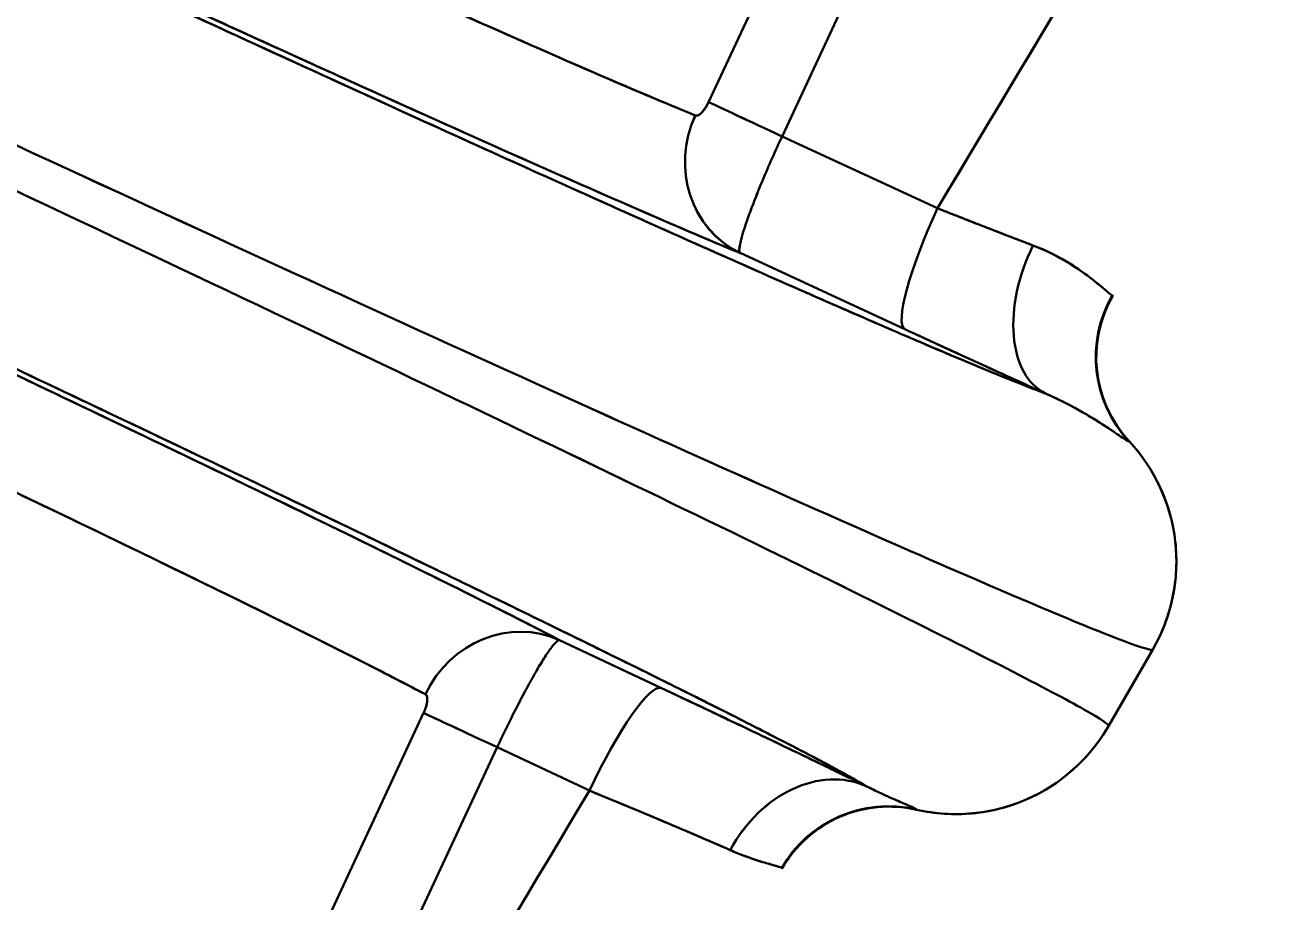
# Model space of a CAD drawing. Header units: millimetres. Extents: x -142 to 142, y -208 to 161.
# Drawn here: x -101.67 to -94.6, y -155.49 to -150.52 of the extents above; entities that cross this region are included whole.
import ezdxf

# ---------------------------------------------------------------- set-up
doc = ezdxf.new("R2010")
doc.units = ezdxf.units.MM
doc.layers.add('1', color=7, linetype='Continuous', true_color=0xffffff)

msp = doc.modelspace()

# ---------------------------------------------------------------- linework, layer by layer
at = {"layer": '1', "color": 251, "linetype": 'Continuous', "lineweight": 50}
for p, q in [((-97.7884, -150.954, -1.8777), (-96.2349, -147.6225, -1.8777)), ((-96.2349, -147.6225, 1.8777), (-97.7884, -150.954, 1.8777)), ((-97.3717, -151.1483, -1.4917), (-95.8182, -147.8168, -1.4917)), ((-95.8182, -147.8168, 1.4917), (-97.3717, -151.1483, 1.4917)), ((-96.4895, -151.5564, -1.3203), (-94.5973, -148.3907, -1.2538)), ((-96.4895, -151.5564, -1.3203), (-97.3717, -151.1483, -1.4917)), ((-96.4895, -151.5564, 1.3203), (-97.3717, -151.1483, 1.4917)), ((-96.6751, -152.2421, 1.9974), (-97.6093, -151.81, 2.1789)), ((-96.6751, -152.2421, -1.9974), (-97.6093, -151.81, -2.1789)), ((-98.0582, -154.2773, -2.0668), (-98.6337, -154.0068, -2.1789)), ((-98.0582, -154.2773, 2.0668), (-98.6337, -154.0068, 2.1789)), ((-95.2684, -154.0593), (-95.5192, -154.4937)), ((-100.958, -157.7513, -1.8777), (-99.4045, -154.4198, -1.8777)), ((-99.4045, -154.4198, 1.8777), (-100.958, -157.7513, 1.8777)), ((-100.5413, -157.9456, -1.4917), (-98.9878, -154.6141, -1.4917)), ((-98.9878, -154.6141, 1.4917), (-100.5413, -157.9456, 1.4917)), ((-98.4642, -154.8603, -1.3897), (-98.9878, -154.6141, -1.4917)), ((-98.4642, -154.8603, 1.3897), (-98.9878, -154.6141, 1.4917))]:
    msp.add_line(p, q, dxfattribs=at)
at = {"layer": '1', "color": 251, "linetype": 'Continuous', "lineweight": 50, "extrusion": (0.422618, 0.906308, -5.3707e-15)}
msp.add_arc((24.2665, -2.0826, -178.138), 0.6, 19.96256, 80, dxfattribs=at)
at = {"layer": '1', "color": 251, "linetype": 'Continuous', "lineweight": 50, "extrusion": (-0.422627, -0.906304, 2.5651e-05)}
msp.add_arc((-24.2649, 2.078, 178.1382), 0.6, 199.96256, 260, dxfattribs=at)
at = {"layer": '1', "color": 251, "linetype": 'Continuous', "lineweight": 50, "extrusion": (0.332132, -0.136907, 0.933244)}
msp.add_arc((-176.9531, 29.4143, -13.6688), 0.6, 87.57507, 177.21617, dxfattribs=at)
at = {"layer": '1', "color": 251, "linetype": 'Continuous', "lineweight": 50, "extrusion": (-0.332134, 0.136903, 0.933244)}
msp.add_arc((176.9526, -29.4167, 13.6697), 0.6, 267.57432, 357.21541, dxfattribs=at)
at = {"layer": '1', "color": 251, "linetype": 'Continuous', "lineweight": 50, "extrusion": (-0.893816, 0.413449, 0.173647)}
msp.add_arc((178.0625, -2.1581, 23.8122), 0.7, 269.9694, 358.98457, dxfattribs=at)
at = {"layer": '1', "color": 251, "linetype": 'Continuous', "lineweight": 50, "extrusion": (-0.893816, 0.413449, -0.173647)}
msp.add_arc((178.0625, 2.1581, 23.8122), 0.7, 1.01543, 90.03062, dxfattribs=at)
at = {"layer": '1', "color": 251, "linetype": 'Continuous', "lineweight": 50, "extrusion": (-0.729869, 0.328801, 0.599317)}
msp.add_arc((177.8204, -13.5136, 20.7697), 0.7, 266.96724, 358.75092, dxfattribs=at)
at = {"layer": '1', "color": 251, "linetype": 'Continuous', "lineweight": 50, "extrusion": (-0.729869, 0.328801, -0.599317)}
msp.add_arc((177.8204, 13.5136, 20.7697), 0.7, 1.24922, 93.03279, dxfattribs=at)
at = {"layer": '1', "color": 251, "linetype": 'Continuous', "lineweight": 50, "extrusion": (-0.018703, -0.004475, 0.999815)}
msp.add_arc((126.1359, -127.7262, 2.4852), 0.7, 226.54849, 299.44384, dxfattribs=at)
at = {"layer": '1', "color": 251, "linetype": 'Continuous', "lineweight": 50, "extrusion": (-0.018703, -0.004476, -0.999815)}
msp.add_arc((126.1315, 127.7304, 2.4854), 0.7, 60.55809, 133.45346, dxfattribs=at)
at = {"layer": '1', "color": 251, "linetype": 'Continuous', "lineweight": 50, "extrusion": (-0.00876, -0.015172, 0.999847)}
msp.add_arc((-96.1307, -153.5288, 3.1719), 1, 329.99619, 42.90396, dxfattribs=at)
at = {"layer": '1', "color": 251, "linetype": 'Continuous', "lineweight": 50, "extrusion": (0.00876, 0.015172, 0.999847)}
msp.add_arc((-96.1307, -153.5288, -3.1719), 1, 329.99619, 42.90395, dxfattribs=at)
at = {"layer": '1', "color": 251, "linetype": 'Continuous', "lineweight": 50, "extrusion": (-0.318365, 0.16643, -0.933244)}
msp.add_arc((182.777, 14.178, 7.8037), 0.6, 87.57432, 177.21541, dxfattribs=at)
at = {"layer": '1', "color": 251, "linetype": 'Continuous', "lineweight": 50, "extrusion": (0.318367, -0.166425, -0.933244)}
msp.add_arc((-182.7768, -14.1804, -7.8046), 0.6, 267.57507, 357.21617, dxfattribs=at)
at = {"layer": '1', "color": 251, "linetype": 'Continuous', "lineweight": 50, "extrusion": (-0.891254, 0.418943, 0.173647)}
msp.add_arc((182.0358, -1.9656, 23.1203), 0.7, 181.01543, 270.03069, dxfattribs=at)
at = {"layer": '1', "color": 251, "linetype": 'Continuous', "lineweight": 50, "extrusion": (-0.891254, 0.418943, -0.173647)}
msp.add_arc((182.0358, 1.9656, 23.1203), 0.7, 89.96931, 178.98457, dxfattribs=at)
at = {"layer": '1', "color": 251, "linetype": 'Continuous', "lineweight": 50, "extrusion": (0.42261, 0.906312, -2.5651e-05)}
msp.add_arc((24.2682, -2.0872, -181.9618), 0.6, 19.96256, 80, dxfattribs=at)
at = {"layer": '1', "color": 251, "linetype": 'Continuous', "lineweight": 50, "extrusion": (-0.422618, -0.906308, -5.3707e-15)}
msp.add_arc((-24.2665, 2.0826, 181.962), 0.6, 199.96256, 260, dxfattribs=at)
at = {"layer": '1', "color": 251, "linetype": 'Continuous', "lineweight": 50, "extrusion": (0.00876, 0.015172, -0.999847)}
msp.add_arc((96.3815, -153.9632, -3.1807), 1, 210.0038, 282.91134, dxfattribs=at)
at = {"layer": '1', "color": 251, "linetype": 'Continuous', "lineweight": 50, "extrusion": (-0.00876, -0.015172, -0.999847)}
msp.add_arc((96.3815, -153.9632, 3.1807), 1, 210.0038, 282.91134, dxfattribs=at)
at = {"layer": '1', "color": 251, "linetype": 'Continuous', "lineweight": 50, "extrusion": (-0.55898, 0.275717, -0.781999)}
msp.add_arc((182.4237, 13.5617, 12.4881), 0.7, 92.70209, 178.39546, dxfattribs=at)
at = {"layer": '1', "color": 251, "linetype": 'Continuous', "lineweight": 50, "extrusion": (-0.558979, 0.275717, 0.781999)}
msp.add_arc((182.4237, -13.5617, 12.4881), 0.7, 181.60455, 267.29786, dxfattribs=at)
at = {"layer": '1', "color": 251, "linetype": 'Continuous', "lineweight": 50, "extrusion": (-0.005012, 0.018328, 0.999819)}
msp.add_arc((134.3957, 124.5907, -2.3394), 0.7, 241.80454, 314.70022, dxfattribs=at)
at = {"layer": '1', "color": 251, "linetype": 'Continuous', "lineweight": 50, "extrusion": (-0.005012, 0.018328, -0.999819)}
msp.add_arc((134.3971, -124.5893, -2.3393), 0.7, 45.3004, 118.19607, dxfattribs=at)
at = {"layer": '1', "color": 251, "linetype": 'Continuous', "lineweight": 50}
for points, knots in [([(-111.1574, -146.6501), (-111.1604, -146.6585, -0.5732), (-111.0635, -146.7231, -1.7193), (-110.4714, -147.0364, -3.9239), (-109.0149, -147.758, -6.352), (-106.384, -149.0171, -8.2987), (-103.2717, -150.4808, -8.9823), (-100.1499, -151.9242, -8.2987), (-97.4943, -153.1302, -6.352), (-96.0051, -153.782, -3.9239), (-95.3846, -154.0342, -1.7193), (-95.2729, -154.067, -0.5732), (-95.2684, -154.0593, 0)], [0, 0, 0, 0, 0.0625, 0.125, 0.25, 0.375, 0.5, 0.625, 0.75, 0.875, 0.9375, 1, 1, 1, 1]), ([(-95.2684, -154.0593, 0), (-95.2729, -154.067, 0.5732), (-95.3846, -154.0342, 1.7193), (-96.0052, -153.7821, 3.9239), (-97.4943, -153.1301, 6.352), (-100.1499, -151.9241, 8.2987), (-103.2717, -150.4808, 8.9823), (-106.384, -149.0171, 8.2987), (-109.0149, -147.7581, 6.352), (-110.4714, -147.0362, 3.9239), (-111.0635, -146.723, 1.7193), (-111.1604, -146.6585, 0.5732), (-111.1574, -146.6501)], [0, 0, 0, 0, 0.0625, 0.125, 0.25, 0.375, 0.5, 0.625, 0.75, 0.875, 0.9375, 1, 1, 1, 1]), ([(-95.5192, -154.4937, 0), (-95.5148, -154.486, -0.5714), (-95.6088, -154.4229, -1.714), (-96.1946, -154.1127, -3.9128), (-97.6426, -153.395, -6.336), (-100.2634, -152.1408, -8.2793), (-103.3654, -150.6818, -8.962), (-106.4769, -149.2431, -8.2793), (-109.1224, -148.0419, -6.336), (-110.603, -147.3941, -3.9128), (-111.2171, -147.1446, -1.714), (-111.3259, -147.1132, -0.5714), (-111.3289, -147.1215)], [0, 0, 0, 0, 0.0625, 0.125, 0.25, 0.375, 0.5, 0.625, 0.75, 0.875, 0.9375, 1, 1, 1, 1]), ([(-111.3289, -147.1215), (-111.3259, -147.1132, 0.5714), (-111.2171, -147.1446, 1.714), (-110.6029, -147.394, 3.9128), (-109.1224, -148.0419, 6.336), (-106.477, -149.2433, 8.2793), (-103.3654, -150.6818, 8.962), (-100.2633, -152.1406, 8.2793), (-97.6426, -153.395, 6.336), (-96.1947, -154.1128, 3.9128), (-95.6088, -154.4229, 1.714), (-95.5148, -154.486, 0.5714), (-95.5192, -154.4937, 0)], [0, 0, 0, 0, 0.0625, 0.125, 0.25, 0.375, 0.5, 0.625, 0.75, 0.875, 0.9375, 1, 1, 1, 1]), ([(-95.9479, -151.7668, 1.0703), (-95.9856, -151.7525, 1.1002), (-96.0641, -151.7226, 1.1557), (-96.1921, -151.6732, 1.2261), (-96.334, -151.6178, 1.2836), (-96.4357, -151.5777, 1.3101), (-96.4895, -151.5564, 1.3203)], [0, 0, 0, 0, 0.236442, 0.472813, 0.724012, 1, 1, 1, 1]), ([(-95.4955, -152.0522, -0.0187), (-95.4967, -152.0527, -0.0696), (-95.503, -152.0492, -0.1715), (-95.5251, -152.031, -0.3219), (-95.5598, -152.001, -0.468), (-95.624, -151.9489, -0.6546), (-95.7391, -151.8643, -0.8682), (-95.8712, -151.7959, -1.0093), (-95.9479, -151.7668, -1.0703)], [0, 0, 0, 0, 0.125, 0.25, 0.375, 0.5, 0.75, 1, 1, 1, 1]), ([(-95.4955, -152.0522, 0.0187), (-95.498, -152.0533, 0.1273), (-95.52, -152.0358, 0.3315), (-95.6026, -151.9643, 0.6122), (-95.7349, -151.8674, 0.8623), (-95.866, -151.7979, 1.0052), (-95.9479, -151.7668, 1.0703)], [0, 0, 0, 0, 0.271658, 0.50957, 0.741598, 1, 1, 1, 1]), ([(-95.4021, -152.8786, 0.0167), (-95.4042, -152.8798, 0.1604), (-95.4252, -152.8677, 0.4476), (-95.5393, -152.791, 1.0069), (-95.7105, -152.6809, 1.3949), (-95.8769, -152.607, 1.6176)], [0, 0, 0, 0, 0.25, 0.5, 1, 1, 1, 1]), ([(-95.4021, -152.8786, -0.0167), (-95.4042, -152.8798, -0.1604), (-95.4253, -152.8676, -0.4475), (-95.4965, -152.8193, -0.7973), (-95.5822, -152.7638, -1.0662), (-95.662, -152.7156, -1.2606), (-95.7589, -152.6622, -1.4458), (-95.8356, -152.6252, -1.5618), (-95.8769, -152.607, -1.6176)], [0, 0, 0, 0, 0.25, 0.5, 0.625, 0.75, 0.875, 1, 1, 1, 1]), ([(-113.7323, -153.7248), (-113.7351, -153.7324, -0.5303), (-113.6454, -153.792, -1.5906), (-113.0975, -154.0815, -3.6302), (-111.7498, -154.7488, -5.8766), (-109.3158, -155.9134, -7.6776), (-106.4364, -157.2675, -8.3101), (-103.5483, -158.6029, -7.6776), (-101.0916, -159.7189, -5.8766), (-99.714, -160.3222, -3.6302), (-99.1401, -160.5559, -1.5906), (-99.0368, -160.5864, -0.5303), (-99.0327, -160.5793, 0)], [0, 0, 0, 0, 0.0625, 0.125, 0.25, 0.375, 0.5, 0.625, 0.75, 0.875, 0.9375, 1, 1, 1, 1]), ([(-99.0327, -160.5793, 0), (-99.0368, -160.5864, 0.5303), (-99.1401, -160.5559, 1.5906), (-99.7141, -160.3223, 3.6302), (-101.0915, -159.7189, 5.8766), (-103.5483, -158.6029, 7.6776), (-106.4364, -157.2675, 8.3101), (-109.3158, -155.9135, 7.6776), (-111.7498, -154.7489, 5.8766), (-113.0975, -154.0814, 3.6302), (-113.6454, -153.792, 1.5906), (-113.7351, -153.7324, 0.5303), (-113.7323, -153.7248)], [0, 0, 0, 0, 0.0625, 0.125, 0.25, 0.375, 0.5, 0.625, 0.75, 0.875, 0.9375, 1, 1, 1, 1]), ([(-99.5345, -161.4484, 0), (-99.5305, -161.4414, -0.5255), (-99.617, -161.3835, -1.5764), (-100.156, -161.0985, -3.5988), (-101.488, -160.4387, -5.8275), (-103.8985, -159.2854, -7.6148), (-106.7517, -157.9437, -8.2427), (-109.6134, -156.6203, -7.6148), (-112.0464, -155.5152, -5.8275), (-113.408, -154.919, -3.5988), (-113.9728, -154.6893, -1.5764), (-114.0728, -154.6602, -0.5255), (-114.0756, -154.6678)], [0, 0, 0, 0, 0.0625, 0.125, 0.25, 0.375, 0.5, 0.625, 0.75, 0.875, 0.9375, 1, 1, 1, 1]), ([(-114.0756, -154.6678), (-114.0728, -154.6602, 0.5255), (-113.9728, -154.6893, 1.5764), (-113.408, -154.9189, 3.5988), (-112.0465, -155.5153, 5.8275), (-109.6135, -156.6205, 7.6148), (-106.7517, -157.9437, 8.2427), (-103.8985, -159.2853, 7.6148), (-101.488, -160.4387, 5.8275), (-100.156, -161.0985, 3.5988), (-99.617, -161.3835, 1.5764), (-99.5305, -161.4414, 0.5255), (-99.5345, -161.4484, 0)], [0, 0, 0, 0, 0.0625, 0.125, 0.25, 0.375, 0.5, 0.625, 0.75, 0.875, 0.9375, 1, 1, 1, 1]), ([(-97.6654, -155.1979, -0.8771), (-97.7268, -155.1707, -0.9611), (-97.8711, -155.1079, -1.1173), (-98.1423, -154.9931, -1.2975), (-98.3523, -154.9061, -1.3684), (-98.4642, -154.8603, -1.3897)], [0, 0, 0, 0, 0.314547, 0.642283, 1, 1, 1, 1]), ([(-97.371, -155.3006, 0.019), (-97.3711, -155.2987, 0.0965), (-97.3853, -155.2932, 0.2513), (-97.435, -155.2792, 0.4389), (-97.4923, -155.2624, 0.5821), (-97.5429, -155.246, 0.6855), (-97.6007, -155.2252, 0.7844), (-97.6432, -155.2077, 0.8469), (-97.6654, -155.1979, 0.8771)], [0, 0, 0, 0, 0.25, 0.5, 0.625, 0.75, 0.875, 1, 1, 1, 1])]:
    msp.add_open_spline(points, degree=3, knots=knots, dxfattribs=at)
for points in [[(-96.4895, -151.5564, 1.3203), (-95.8587, -150.5012, 1.2981), (-95.228, -149.446, 1.276), (-94.5973, -148.3907, 1.2538)], [(-100.8096, -150.3851, -5.6825), (-100.4476, -150.551, -5.5292), (-99.7691, -150.86, -5.1458), (-98.8918, -151.2543, -4.3818), (-98.1223, -151.5936, -3.3651), (-97.7575, -151.7489, -2.595), (-97.6093, -151.81, -2.1789)], [(-97.6093, -151.81, 2.1789), (-97.7481, -151.7527, 2.5688), (-98.0933, -151.606, 3.3062), (-98.8072, -151.2921, 4.2917), (-99.7428, -150.872, 5.1342), (-100.4376, -150.5556, 5.525), (-100.8096, -150.3851, 5.6825)], [(-97.8634, -151.0296, -1.9741), (-97.8608, -151.0306, -1.9669), (-97.8554, -151.0311, -1.9534), (-97.8469, -151.0284, -1.9361), (-97.8385, -151.0233, -1.9216), (-97.8306, -151.0166, -1.9098), (-97.8232, -151.009, -1.9005), (-97.8166, -151.0011, -1.8933), (-97.8106, -150.993, -1.8878), (-97.8049, -150.9845, -1.8836), (-97.7994, -150.9754, -1.8804), (-97.794, -150.9655, -1.8783), (-97.7902, -150.958, -1.8777), (-97.7884, -150.954, -1.8777)], [(-97.7884, -150.954, 1.8777), (-97.7929, -150.9636, 1.8777), (-97.8023, -150.9812, 1.8809), (-97.8182, -151.0039, 1.8939), (-97.8345, -151.0211, 1.9145), (-97.8505, -151.0308, 1.9422), (-97.8594, -151.0312, 1.9629), (-97.8634, -151.0296, 1.9741)], [(-97.6093, -151.81, -2.1789), (-97.6127, -151.8075, -2.1337), (-97.6157, -151.7946, -2.0435), (-97.6091, -151.7521, -1.9136), (-97.5913, -151.6879, -1.7941), (-97.563, -151.6046, -1.6894), (-97.5254, -151.5048, -1.6036), (-97.48, -151.3927, -1.5397), (-97.4282, -151.2722, -1.5005), (-97.3908, -151.1895, -1.4917), (-97.3717, -151.1483, -1.4917)], [(-97.3717, -151.1483, 1.4917), (-97.3908, -151.1895, 1.4917), (-97.4282, -151.2722, 1.5005), (-97.48, -151.3926, 1.5397), (-97.5255, -151.5048, 1.6036), (-97.563, -151.6046, 1.6894), (-97.5912, -151.6879, 1.7941), (-97.609, -151.7522, 1.9136), (-97.6156, -151.7947, 2.0435), (-97.6126, -151.8075, 2.1337), (-97.6093, -151.81, 2.1789)], [(-95.9479, -151.7668, -1.0703), (-95.9709, -151.7581, -1.0886), (-96.0173, -151.7405, -1.1228), (-96.0867, -151.7138, -1.1674), (-96.1559, -151.6871, -1.2059), (-96.2246, -151.6605, -1.2386), (-96.2925, -151.634, -1.2661), (-96.3595, -151.6078, -1.2888), (-96.4252, -151.5818, -1.3069), (-96.4682, -151.5648, -1.3163), (-96.4895, -151.5564, -1.3203)], [(-95.4018, -152.8784, 0), (-95.4524, -152.824, 0), (-95.5356, -152.6989, 0), (-95.5969, -152.4819, 0), (-95.5855, -152.2567, -0.0001), (-95.5324, -152.1162), (-95.4952, -152.0519, 0)], [(-95.4952, -152.0519, 0), (-95.4953, -152.0519, -0.0031), (-95.4954, -152.052, -0.0093), (-95.4955, -152.0521, -0.0155), (-95.4955, -152.0522, -0.0187)], [(-95.4952, -152.0519, 0), (-95.4953, -152.0519, 0.0031), (-95.4954, -152.052, 0.0093), (-95.4955, -152.0521, 0.0155), (-95.4955, -152.0522, 0.0187)], [(-95.8769, -152.607, 1.6176), (-95.9327, -152.5819, 1.6634), (-96.0486, -152.5295, 1.7478), (-96.2305, -152.4466, 1.8513), (-96.4352, -152.3528, 1.9381), (-96.5918, -152.2806, 1.9813), (-96.6751, -152.2421, 1.9974)], [(-95.8769, -152.607, -1.6176), (-95.9109, -152.5917, -1.6455), (-95.979, -152.5609, -1.6976), (-96.0814, -152.5145, -1.7654), (-96.1834, -152.4681, -1.8238), (-96.2846, -152.4218, -1.8736), (-96.3847, -152.376, -1.9153), (-96.4834, -152.3306, -1.9497), (-96.5804, -152.2859, -1.9772), (-96.6437, -152.2566, -1.9913), (-96.6751, -152.2421, -1.9974)], [(-98.6337, -154.0068, -2.1789), (-98.744, -153.9492, -2.502), (-99.0086, -153.814, -3.1122), (-99.5289, -153.5556, -3.93), (-100.1569, -153.2492, -4.6379), (-100.9106, -152.886, -5.2439), (-101.4788, -152.6151, -5.5532), (-101.7823, -152.4711, -5.6825)], [(-101.7823, -152.4711, 5.6825), (-101.4198, -152.6431, 5.528), (-100.7431, -152.9661, 5.1422), (-99.8697, -153.3883, 4.3665), (-99.1259, -153.7546, 3.3576), (-98.7746, -153.9331, 2.5918), (-98.6337, -154.0068, 2.1789)], [(-95.4018, -152.8784, 0), (-95.4019, -152.8785, -0.0028), (-95.4019, -152.8785, -0.0083), (-95.402, -152.8786, -0.0139), (-95.4021, -152.8786, -0.0167)], [(-95.4018, -152.8784, 0), (-95.4019, -152.8785, 0.0028), (-95.4019, -152.8785, 0.0083), (-95.402, -152.8786, 0.0139), (-95.4021, -152.8786, 0.0167)], [(-95.4018, -152.8784, 0), (-95.3296, -152.9561, 0), (-95.2108, -153.1349, 0), (-95.1232, -153.4449, -0.0001), (-95.1394, -153.7666, 0.0002), (-95.2154, -153.9674, 0.0002), (-95.2684, -154.0593)], [(-98.9878, -154.6141, -1.4917), (-98.9685, -154.573, -1.4917), (-98.9292, -154.4912, -1.5005), (-98.8703, -154.3741, -1.5397), (-98.8136, -154.2672, -1.6036), (-98.7613, -154.1743, -1.6894), (-98.7156, -154.0991, -1.7941), (-98.6778, -154.0441, -1.9136), (-98.6495, -154.0118, -2.0435), (-98.6377, -154.0058, -2.1337), (-98.6337, -154.0068, -2.1789)], [(-98.6337, -154.0068, 2.1789), (-98.6377, -154.0058, 2.1337), (-98.6496, -154.0118, 2.0435), (-98.6779, -154.0441, 1.9136), (-98.7157, -154.0991, 1.7941), (-98.7613, -154.1743, 1.6894), (-98.8135, -154.2672, 1.6036), (-98.8703, -154.3741, 1.5397), (-98.9292, -154.4912, 1.5005), (-98.9685, -154.573, 1.4917), (-98.9878, -154.6141, 1.4917)], [(-99.4045, -154.4198, -1.8777), (-99.4001, -154.4102, -1.8777), (-99.3927, -154.3917, -1.8809), (-99.3854, -154.3649, -1.8939), (-99.3828, -154.3414, -1.9145), (-99.3856, -154.3228, -1.9422), (-99.391, -154.3158, -1.9629), (-99.3948, -154.3138, -1.9741)], [(-99.3948, -154.3138, 1.9741), (-99.3924, -154.3151, 1.9669), (-99.3885, -154.3189, 1.9534), (-99.3851, -154.3272, 1.9361), (-99.3837, -154.3368, 1.9216), (-99.3837, -154.3473, 1.9098), (-99.3848, -154.3578, 1.9005), (-99.3866, -154.3679, 1.8933), (-99.389, -154.3778, 1.8878), (-99.3918, -154.3876, 1.8836), (-99.3952, -154.3976, 1.8804), (-99.3993, -154.4081, 1.8783), (-99.4027, -154.4158, 1.8777), (-99.4045, -154.4198, 1.8777)], [(-96.8938, -154.8351, -1.3007), (-96.9836, -154.7908, -1.4264), (-97.1874, -154.6913, -1.653), (-97.5714, -154.5071, -1.9191), (-97.8856, -154.3585, -2.0332), (-98.0582, -154.2773, -2.0668)], [(-96.8938, -154.8351, 1.3007), (-96.9691, -154.7979, 1.4061), (-97.132, -154.7184, 1.5917), (-97.3908, -154.5937, 1.7992), (-97.6856, -154.4531, 1.9631), (-97.927, -154.339, 2.0412), (-98.0582, -154.2773, 2.0668)], [(-96.6086, -154.9686, 0), (-96.5052, -154.9923, 0), (-96.2909, -155.0058, 0), (-95.9787, -154.9266, 0.0001), (-95.7082, -154.7518, -0.0002), (-95.5723, -154.5856, -0.0002), (-95.5192, -154.4937)], [(-100.3588, -158.0301, 1.4562), (-99.7273, -156.9735, 1.434), (-99.0957, -155.9169, 1.4119), (-98.4642, -154.8603, 1.3897)], [(-97.6654, -155.1979, 0.8771), (-97.7489, -155.1609, 0.9914), (-97.9648, -155.0681, 1.2119), (-98.2846, -154.9339, 1.3555), (-98.4642, -154.8603, 1.3897)], [(-96.6085, -154.9683, -0.0167), (-96.6085, -154.9676, -0.0601), (-96.6104, -154.9655, -0.145), (-96.6178, -154.9612, -0.2631), (-96.6299, -154.9552, -0.3836), (-96.6487, -154.9468, -0.5142), (-96.6755, -154.9353, -0.6557), (-96.7117, -154.9198, -0.8053), (-96.7583, -154.8995, -0.9621), (-96.8174, -154.8727, -1.1271), (-96.8666, -154.8489, -1.2423), (-96.8938, -154.8351, -1.3007)], [(-96.6085, -154.9683, 0.0167), (-96.6085, -154.9676, 0.0599), (-96.6104, -154.9655, 0.1445), (-96.6177, -154.9612, 0.2621), (-96.6298, -154.9553, 0.3824), (-96.6485, -154.9469, 0.5131), (-96.6753, -154.9353, 0.6546), (-96.7114, -154.9199, 0.8042), (-96.758, -154.8996, 0.9612), (-96.8172, -154.8728, 1.1265), (-96.8665, -154.8489, 1.2421), (-96.8938, -154.8351, 1.3007)], [(-97.3711, -155.301, 0), (-97.334, -155.2367, 0), (-97.2388, -155.1204, 0), (-97.0495, -154.998, 0), (-96.831, -154.9425, 0), (-96.681, -154.952, 0), (-96.6086, -154.9686, 0)], [(-96.6086, -154.9686, 0), (-96.6086, -154.9685, 0.0028), (-96.6085, -154.9684, 0.0083), (-96.6085, -154.9684, 0.0139), (-96.6085, -154.9683, 0.0167)], [(-96.6086, -154.9686, 0), (-96.6086, -154.9685, -0.0028), (-96.6085, -154.9684, -0.0083), (-96.6085, -154.9684, -0.0139), (-96.6085, -154.9683, -0.0167)], [(-97.371, -155.3006, -0.019), (-97.3711, -155.2999, -0.0485), (-97.3732, -155.2982, -0.1063), (-97.3811, -155.295, -0.1865), (-97.394, -155.2908, -0.2683), (-97.4137, -155.2851, -0.3567), (-97.4418, -155.2771, -0.452), (-97.4794, -155.2662, -0.5522), (-97.5276, -155.2511, -0.6565), (-97.5881, -155.23, -0.765), (-97.638, -155.21, -0.8397), (-97.6654, -155.1979, -0.8771)], [(-97.3711, -155.301, 0), (-97.3711, -155.3009, 0.0031), (-97.371, -155.3008, 0.0094), (-97.371, -155.3006, 0.0158), (-97.371, -155.3006, 0.019)], [(-97.3711, -155.301, 0), (-97.3711, -155.3009, -0.0031), (-97.371, -155.3008, -0.0094), (-97.371, -155.3006, -0.0158), (-97.371, -155.3006, -0.019)]]:
    msp.add_open_spline(points, degree=3, dxfattribs=at)
at = {"layer": '1', "color": 251, "linetype": 'Continuous', "lineweight": 50, "extrusion": (0.422539, 0.906138, -0.019356)}
for points, knots in [([(-100.7514, -149.7503, -5.133), (-100.4314, -149.8967, -4.9976), (-99.8183, -150.1753, -4.6553), (-99.0023, -150.5404, -3.9396), (-98.3261, -150.8366, -3.0419), (-97.9943, -150.9764, -2.341), (-97.8634, -151.0296, -1.9741)], [0, 0, 0, 0, 0.246209, 0.489623, 0.743213, 1, 1, 1, 1]), ([(-102.2312, -152.9237, 5.133), (-101.9111, -153.0759, 4.9966), (-101.2996, -153.3684, 4.6515), (-100.4948, -153.7591, 3.932), (-99.8366, -154.0851, 3.0349), (-99.5189, -154.2482, 2.3385), (-99.3948, -154.3138, 1.9741)], [0, 0, 0, 0, 0.247974, 0.492968, 0.745015, 1, 1, 1, 1])]:
    msp.add_open_spline(points, degree=3, knots=knots, dxfattribs=at)
at = {"layer": '1', "color": 251, "linetype": 'Continuous', "lineweight": 50, "extrusion": (0.422539, 0.906138, 0.019356)}
for points, knots in [([(-97.8634, -151.0296, 1.9741), (-97.9876, -150.9791, 2.3224), (-98.303, -150.8464, 2.9973), (-98.9605, -150.559, 3.8949), (-99.7836, -150.191, 4.6344), (-100.4208, -149.9015, 4.9931), (-100.7514, -149.7503, 5.133)], [0, 0, 0, 0, 0.243764, 0.490546, 0.74563, 1, 1, 1, 1]), ([(-99.3948, -154.3138, -1.9741), (-99.4921, -154.2623, -2.2599), (-99.7284, -154.1404, -2.8089), (-100.1993, -153.905, -3.5518), (-100.7758, -153.6223, -4.2004), (-101.4543, -153.2943, -4.7436), (-101.964, -153.0507, -5.0191), (-102.2312, -152.9237, -5.133)], [0, 0, 0, 0, 0.199935, 0.396129, 0.591968, 0.793117, 1, 1, 1, 1])]:
    msp.add_open_spline(points, degree=3, knots=knots, dxfattribs=at)
at = {"layer": '1', "color": 251, "linetype": 'Continuous', "lineweight": 50, "extrusion": (0.422554, 0.90617, -0.017452)}
for points in [[(-101.3505, -150.17, -7.6066), (-101.0333, -150.3165, -7.5326), (-100.4423, -150.5884, -7.3449), (-99.6758, -150.9389, -6.9838), (-99.0292, -151.2327, -6.581), (-98.4804, -151.4804, -6.1561), (-98.0035, -151.6942, -5.7117), (-97.5753, -151.8848, -5.2383), (-97.1839, -152.0574, -4.7256), (-96.8315, -152.2111, -4.1743), (-96.524, -152.3433, -3.5932), (-96.2618, -152.4538, -2.9832), (-96.0442, -152.5429, -2.34), (-95.9263, -152.5887, -1.8652), (-95.8769, -152.607, -1.6176)], [(-102.6012, -152.0514, 7.6498), (-102.2812, -152.2017, 7.5908), (-101.6824, -152.484, 7.4303), (-100.8966, -152.8569, 7.099), (-100.2308, -153.1747, 6.7171), (-99.6673, -153.4453, 6.3087), (-99.1832, -153.6792, 5.8826), (-98.7545, -153.8878, 5.4336), (-98.365, -154.0787, 4.9506), (-98.0116, -154.2536, 4.4293), (-97.6994, -154.4098, 3.876), (-97.431, -154.5461, 3.2957), (-97.2065, -154.6625, 2.6877), (-97.0235, -154.7604, 2.038), (-96.9302, -154.8132, 1.5541), (-96.8938, -154.8351, 1.3007)]]:
    msp.add_open_spline(points, degree=3, dxfattribs=at)
at = {"layer": '1', "color": 251, "linetype": 'Continuous', "lineweight": 50, "extrusion": (0.422554, 0.90617, 0.017452)}
for points in [[(-95.8769, -152.607, 1.6176), (-95.9205, -152.5909, 1.8362), (-96.0237, -152.551, 2.2636), (-96.2216, -152.4704, 2.8737), (-96.4633, -152.3691, 3.4618), (-96.7495, -152.2465, 4.0287), (-97.075, -152.105, 4.5642), (-97.4364, -151.9462, 5.0653), (-97.842, -151.7663, 5.5425), (-98.3129, -151.5557, 6.0104), (-98.8798, -151.3003, 6.4764), (-99.5674, -150.9883, 6.9268), (-100.3928, -150.6112, 7.3284), (-101.0169, -150.324, 7.5287), (-101.3505, -150.17, 7.6066)], [(-96.8938, -154.8351, -1.3007), (-96.9279, -154.8146, -1.5381), (-97.0152, -154.7649, -2.0013), (-97.1971, -154.6674, -2.6603), (-97.4284, -154.5474, -3.2915), (-97.7103, -154.4043, -3.8991), (-98.0393, -154.2397, -4.475), (-98.4099, -154.0566, -5.0118), (-98.8288, -153.8515, -5.5193), (-99.3205, -153.6127, -6.0155), (-99.9215, -153.3229, -6.5095), (-100.6624, -152.9683, -6.9836), (-101.5613, -152.5412, -7.3944), (-102.2389, -152.2216, -7.583), (-102.6012, -152.0514, -7.6498)]]:
    msp.add_open_spline(points, degree=3, dxfattribs=at)
at = {"layer": '1', "color": 251, "linetype": 'Continuous', "lineweight": 50, "extrusion": (-0.157338, 0.073362, 0.984816)}
msp.add_open_spline([(-100.3588, -158.0301, -1.4562), (-99.7273, -156.9735, -1.434), (-99.0957, -155.9169, -1.4119), (-98.4642, -154.8603, -1.3897)], degree=3, dxfattribs=at)

doc.saveas('drawing.dxf')
